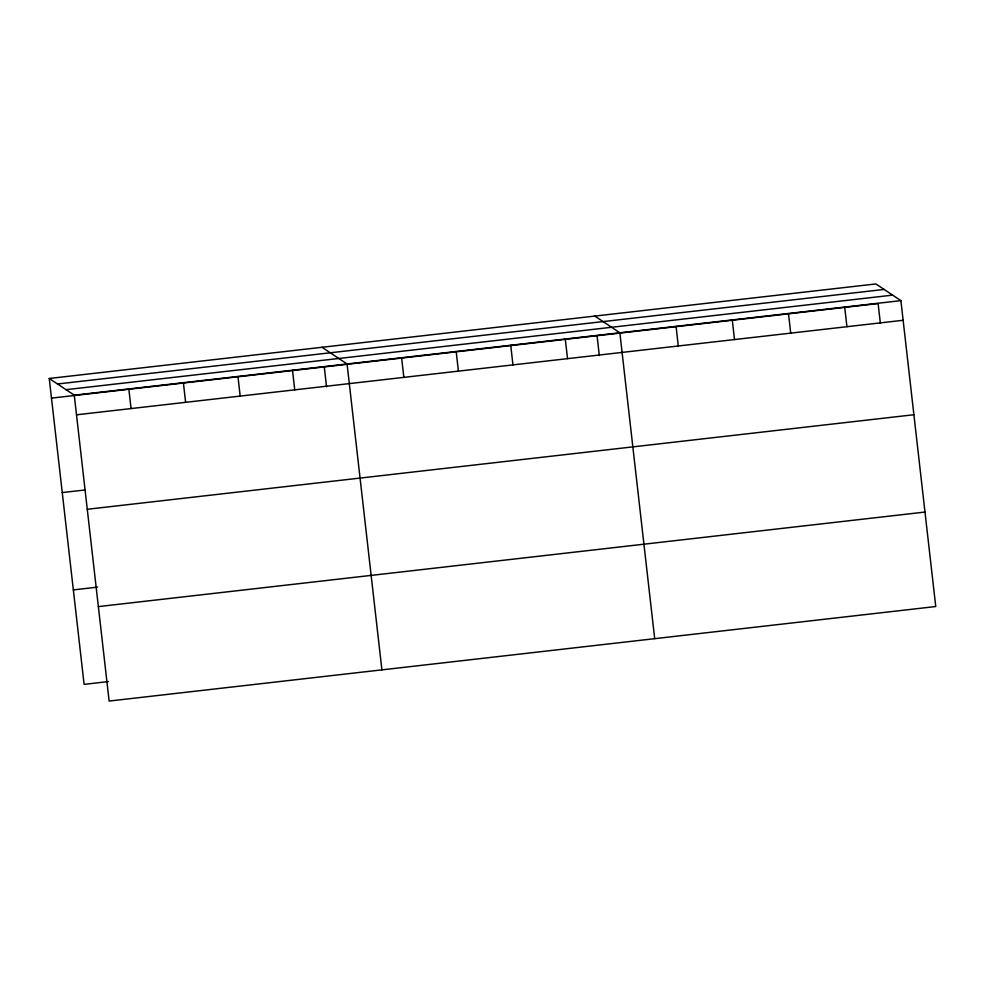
<?xml version="1.0" encoding="UTF-8"?>
<svg xmlns="http://www.w3.org/2000/svg" width="985" height="985" viewBox="0 0 985 985"><rect width="100%" height="100%" fill="white"/><g stroke="black" fill="none" stroke-linecap="round" stroke-linejoin="round"><path stroke-width="1.48" d="M49.25 378.474L875.874 283.939L900.893 300.634L935.75 606.526L109.126 701.061L74.269 395.182L49.25 378.474L84.107 684.366L108.35 681.583M57.512 383.99L884.136 289.442M66.02 389.678L892.644 295.131M74.269 395.182L900.893 300.634M51.491 398.112L878.115 303.565L880.368 323.363M76.51 414.808L903.134 320.273M62.252 492.574L84.981 489.976M87.271 509.282L913.895 414.734M73.333 589.892L97.589 587.122M98.365 606.6L924.989 512.052M594.817 316.074L619.848 332.782L654.693 638.662M322.033 347.274L347.065 363.982L381.909 669.862M844.687 307.074L846.928 326.7M788.48 313.501L790.709 333.127M732.274 319.928L734.502 339.554M676.055 326.355L678.296 345.981M597.058 335.7L599.311 355.511M565.292 339.025L567.52 358.651M510.735 345.267L512.963 364.893M456.178 351.51L458.407 371.136M401.621 357.752L403.85 377.378M324.274 366.9L326.527 386.711M292.508 370.225L294.737 389.851M237.951 376.467L240.18 396.093M183.382 382.709L185.623 402.336M128.826 388.952L131.067 408.578"/></g></svg>
